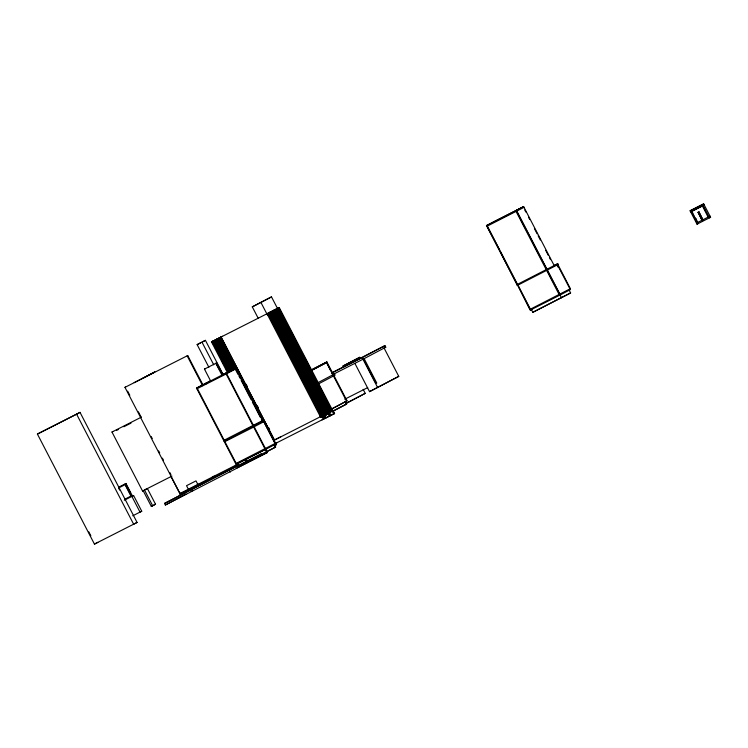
<?xml version="1.0" encoding="UTF-8"?>
<svg xmlns="http://www.w3.org/2000/svg" width="748" height="748" viewBox="0 0 748 748"><rect width="100%" height="100%" fill="white"/><g stroke="black" fill="none" stroke-linecap="round" stroke-linejoin="round"><path stroke-width="1.12" d="M258.191 318.246L252.291 306.858L271.496 296.891L277.938 309.317M252.291 306.858L271.496 296.891M208.87 367.268L197.135 344.622L200.558 342.818M223.035 374.318L205.419 340.349L201.997 342.163L213.741 364.809M180.549 493.175L179.978 493.474L124.972 387.352L125.542 387.043M134.191 382.658L154.827 371.943L142.84 378.282M227.523 372.785L211.497 341.873L212.067 341.574L213.676 344.66M37.4 434.055L80.027 412.382L137.08 522.441L133.658 524.255L76.605 414.196L37.4 434.055L94.444 544.114L137.08 522.441M216.125 339.517L215.153 340.022L231.169 370.933M217.481 338.835L216.499 339.34L232.525 370.251M218.827 338.143L217.855 338.657L233.881 369.568M220.183 337.46L219.211 337.965L237.967 374.327M222.483 336.291L220.557 337.283L273.964 440.32M76.605 414.196L80.027 412.382M203.213 385.416L187.729 355.543L187.159 355.842L202.643 385.725M321.818 417.375L267.877 313.309L267.017 313.767L320.425 416.804M323.865 418.936L323.295 419.235L268.28 313.103L268.85 312.804M270.206 312.122L269.224 312.627L323.173 416.692M271.552 311.43L270.58 311.944L324.52 416.01M272.908 310.747L271.926 311.252L325.343 414.289M334.272 413.663L279.256 307.531L278.686 307.83L333.702 413.962M210.581 380.882L204.466 369.091L205.326 368.633M216.677 362.883L215.826 363.332L221.932 375.131L222.792 374.673L216.677 362.883L204.466 369.091M500.375 251.721L517.046 284.577L486.481 225.616L494.391 221.445M523.151 206.869L515.737 210.796L546.302 269.757M486.481 225.616L523.637 206.626L554.203 265.587M487.135 226.177L524.011 207.336M171.947 476.102L142.541 490.997L111.985 432.035L112.836 431.577M265.839 449.258L236.059 464.358L196.537 388.1L210.796 380.676M196.537 388.1L235.405 368.203L222.072 374.963M311.766 369.933L326.867 361.939L333.384 374.514M311.215 370.718L327.072 362.331L311.664 370.138M353.243 361.845L343.538 366.978L343.033 365.987L359.76 357.301L360.265 358.283L349.625 363.893L349.11 362.911L359.76 357.301M362.126 357.703L384.949 345.632L385.762 347.203L362.939 359.274L362.126 357.703L332.252 372.841M132.471 496.064L125.954 483.489L125.094 483.947L131.62 496.522L133.583 495.494L141.737 511.211L140.016 512.118L131.872 496.401L124.318 500.216M317.255 383.06L334.496 373.944L335.113 375.122L317.863 384.238M557.765 263.707L516.765 284.717L517.177 285.502L558.167 264.493L557.765 263.707L553.623 265.802M517.738 285.212L530.285 310.121L560.056 295.03M557.578 265.203L558.092 264.932L570.228 288.354L569.724 288.625M264.951 448.828L253.666 427.052L264.418 421.376L264.053 420.666L224.045 441.17M225.41 441.357L224.896 441.629L236.181 463.405M142.541 490.997L143.401 490.538M690.095 210.786L703.672 203.886L710.6 217.247L709.459 217.855L702.531 204.484L690.095 210.786L697.024 224.157L710.6 217.247M702.531 204.484L703.672 203.886M695.556 218.369L697.267 222.642L691.881 211.263M698.015 212.339L698.557 212.956L699.371 212.544L698.997 211.834L698.015 212.339L702.269 220.763L703.148 220.314L698.997 211.834M698.557 212.956L699.371 212.544M321.621 413.635L319.62 414.682L320.995 417.337M334.001 375.702L347.035 400.853L331.439 409.1L345.389 401.704L346.605 404.06L333.627 410.923M143.167 490.697L151.32 506.424L155.519 504.227L147.375 488.509L144.523 490.015L152.667 505.742L155.519 504.227M346.062 403.312L365.239 393.355L363.145 389.315M346.137 403.462L365.239 393.355M354.87 363.341L369.54 391.643L398.768 376.375L384.098 348.072M369.54 391.643L398.768 376.375M275.199 443.592L274.628 443.891L334.562 413.504L332.925 410.362L273.534 440.553M275.573 443.414L277.489 442.423M237.733 464.218L179.698 493.624L179.997 494.213L200.137 483.563M212.226 477.177L214.237 476.111M265.802 449.286L275.507 444.162L263.848 421.676M276.124 444.013L274.105 445.079L276.124 444.013L276.423 444.602L274.413 445.668M322.033 419.89L322.884 419.441M324.239 418.758L325.212 418.244M325.586 418.067L326.567 417.562M326.941 417.384L327.914 416.879M328.297 416.701L329.27 416.197L326.063 410.007M329.644 416.019L330.625 415.505L328.484 411.391M250.851 460.861L267.335 452.512L165.345 505.003L164.532 503.423L238.706 465.032M334.562 413.504L330.279 415.766L275.208 309.588M530.285 310.121L532.342 309.036M560.028 295.058L570.303 289.626L557.466 264.857L556.98 265.11L558.017 267.111M164.532 503.423L261.361 453.662M238.397 466.144L247.448 461.366L246.223 459.01L237.658 463.536L238.883 465.892L238.397 466.144L237.172 463.779M702.269 220.763L698.417 212.778L699.071 212.451L703.148 220.314M165.345 505.003L185.953 494.101M191.105 491.38L193.171 490.286M697.024 224.157L698.165 223.549M265.344 449.511L266.569 451.867L275.619 447.089L274.394 444.733L273.908 444.985M94.444 544.114L97.876 542.3M531.398 309.55L532.828 312.299L570.612 292.954L569.191 290.205M532.828 312.299L570.612 292.954M197.135 344.622L205.419 340.349M211.497 341.873L267.877 313.309M268.28 313.103L279.256 307.531M124.972 387.352L187.729 355.543M493.895 221.689L523.637 206.626M235.293 369.157L235.779 368.914L226.158 373.991L252.927 425.64M196.902 388.81L226.644 373.738M111.985 432.035L141.381 417.141M116.52 430.455L118.567 429.427M123.841 426.753L130.984 423.134M285.942 349.559L290.102 347.446M287.681 352.897L291.832 350.784M311.458 369.746L326.867 361.939M343.033 365.987L350.055 362.434L350.569 363.416M384.949 345.632L331.766 372.803L332.832 374.804L326.783 362.481M383.705 348.25L385.762 347.203M333.066 374.411L362.976 359.236L377.647 387.539M333 376.216L333.486 375.973L346.53 401.124M118.652 487.191L125.954 483.489M262.062 420.806L262.548 420.563L223.671 440.46M262.006 421.704L264.053 420.666M224.409 441.872L254.152 426.809M691.479 211.478L702.4 205.943L708.132 217.135M703.485 205.373L704.242 204.989L690.666 211.89M124.477 499.393L130.965 496.111L125.056 484.704L118.567 487.995L119.633 490.071M131.508 496.541L133.583 495.494M344.809 399.198L367.717 387.595M696.453 223.054L710.03 216.144L709.272 216.537M345.071 401.844L347.035 400.853M569.443 289.167L569.929 288.915L529.921 309.42L518.252 286.213M273.656 440.394L280.93 436.701M320.453 416.683L322.528 415.636M324.604 414.579L330.85 411.419M333.281 410.811L346.605 404.06M274.656 443.695L275.142 443.452L235.695 463.648M132.77 515.793L141.737 511.211M151.32 506.424L152.667 505.742M245.222 459.524L265.69 449.155M274.357 445.658L276.423 444.602M179.997 494.213L238.042 464.807M275.619 447.089L246.447 461.881L245.625 460.31M266.569 451.867L267.055 451.624L226.279 373.037M236.433 468.164L248.794 461.899M702.802 205.728L704.906 209.786M695.677 218.304L697.725 222.399M691.423 211.506L697.211 222.67M524.759 209.973L525.835 212.039M528.518 217.219L529.584 219.286M534.418 228.589L537.092 233.769M538.167 235.835L540.308 239.968M545.675 250.318L548.359 255.489M549.425 257.555L550.5 259.621M516.877 211.104L547.069 269.355M547.48 270.14L559.943 294.198M516.223 210.543L561.486 297.779M546.704 270.542L559.177 294.6M486.967 225.372L517.532 284.324M517.934 285.119L530.407 309.167M487.659 227.196L499.318 249.673M364.126 358.629L376.758 383.004L376.038 383.378L363.406 359.012M326.511 362.621L330.728 370.746M279.378 310.074L278.312 308.008L277.34 308.513L330.747 411.55M289.532 329.644L290.598 331.71M299.677 349.223L301.818 353.346M311.963 372.925L313.029 374.982M323.183 394.561L324.249 396.618M277.91 308.213L330.784 410.222M277.742 308.316L331.149 411.344M278.032 310.757L276.966 308.69L275.984 309.204L329.391 412.242M282.838 320.032L283.903 322.089M286.578 327.241L287.643 329.298M294.058 341.668L295.123 343.725M304.202 361.247L306.334 365.361M314.88 381.854L317.554 387.006M327.699 406.575L328.774 408.642M329.84 410.699L330.906 412.765M276.554 308.896L330.504 412.971M276.395 308.999L329.803 412.036M277.209 312.468L275.61 309.382L274.638 309.887L328.045 412.924M278.284 314.534L279.35 316.591M319.405 393.869L320.471 395.935M275.04 309.681L328.98 413.747M275.862 313.16L274.254 310.065L273.282 310.57L326.689 413.607M282.8 326.549L283.875 328.615M294.02 348.185L295.086 350.251M312.711 384.248L313.786 386.314M322.865 403.827L324.997 407.95M273.852 310.27L327.792 414.336M273.684 310.364L327.633 414.429M275.04 314.871L277.181 318.994M285.727 335.478L288.391 340.63M298.546 360.209L299.611 362.266M306.016 374.636L307.091 376.693M309.756 381.845L310.831 383.902M317.236 396.272L318.302 398.329M324.716 410.699L326.315 413.784M272.506 310.953L326.446 415.018M272.337 311.056L326.278 415.121M279.032 325.857L280.098 327.923M289.177 345.436L291.318 349.559M301.463 369.138L302.529 371.195M271.15 311.636L326.165 417.767M270.982 311.738L324.931 415.804M283.557 337.881L284.623 339.938M293.702 357.46L295.843 361.574M305.988 381.153L307.054 383.219M317.199 402.789L318.274 404.855M269.794 312.327L324.81 418.45M269.635 312.421L324.641 418.553M269.383 313.833L270.458 315.899M276.863 328.26L277.929 330.317M280.603 335.469L281.669 337.535M288.083 349.896L289.149 351.962M298.228 369.475L300.359 373.598M308.905 390.082L311.579 395.234M260.94 302.473L267.382 314.899M246.101 384.173L247.167 386.23M257.321 405.809L258.387 407.875M268.532 427.445L269.607 429.511M221.128 336.983L274.46 440.086M220.969 337.077L274.376 440.114M220.716 338.489L221.782 340.555M231.936 360.125L233.002 362.191M219.781 337.666L235.265 367.549M219.613 337.759L262.913 421.274M238.967 376.094L240.033 378.151M241.174 380.526L242.249 382.593M242.707 383.303L249.748 397.048M250.187 397.73L251.253 399.787M252.422 402.218L253.497 404.285M253.927 404.939L260.332 417.309M261.398 419.366L262.464 421.423M223.633 347.418L226.307 352.57M232.722 364.931L233.787 366.997M273.88 445.004L275.105 447.369M218.425 338.348L234.451 369.26M218.257 338.451L234.283 369.362M228.159 359.442L229.225 361.499M217.07 339.031L233.096 369.942M216.911 339.134L232.927 370.045M220.398 347.755L222.539 351.878M215.723 339.723L231.749 370.634M215.555 339.816L231.581 370.728M215.845 342.257L214.779 340.2L213.797 340.705L229.823 371.616M218.51 347.409L219.585 349.475M224.924 359.779L227.055 363.902M214.367 340.405L229.86 370.288M214.209 340.499L230.225 371.41M214.489 342.949L213.423 340.882L212.451 341.397L228.467 372.308M213.021 341.088L228.505 370.971M212.853 341.191L228.879 372.102M214.741 346.726L215.807 348.783M222.221 361.144L223.287 363.21M225.961 368.362L227.027 370.419M216.63 364.145L219.173 369.063M205.663 383.275L206.037 383.986M197.388 388.567L224.166 440.207M229.421 470.548L230.234 472.128M197.837 484.424L195.995 480.889L186.532 485.686L188.365 489.22M127.674 391.167L129.815 395.29M138.361 411.774L141.026 416.926M151.171 436.505L152.246 438.562M158.651 450.932L159.717 452.989M162.391 458.141L163.457 460.198M169.871 472.568L170.937 474.625M171.012 476.588L179.165 492.315M125.907 484.255L130.208 492.549M88.806 531.865L90.845 535.792M264.353 421.507L263.838 421.779L275.04 443.405L275.554 443.125L264.353 421.507"/></g></svg>
